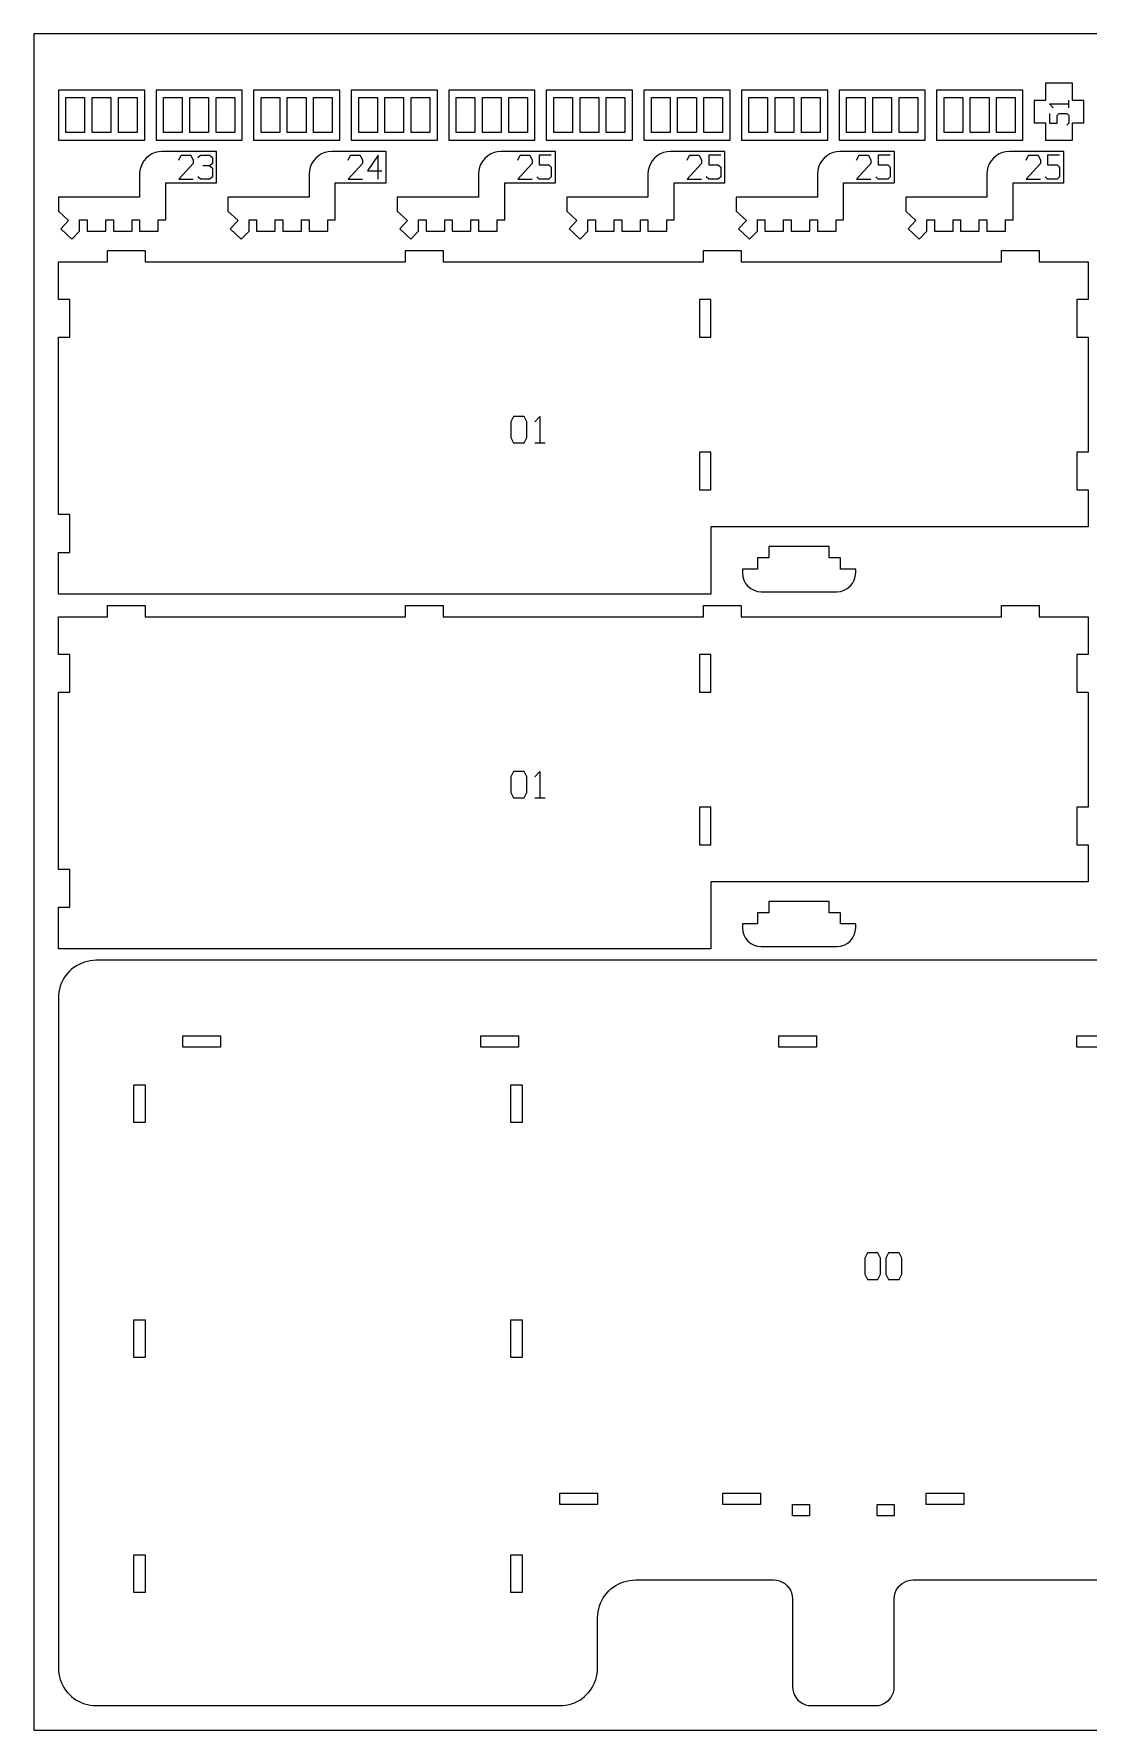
# Model space of a CAD drawing. Header units: millimetres. Extents: x 0 to 600, y 0 to 450.
# Drawn here: x 0 to 279.7, y 0 to 450 of the extents above; entities that cross this region are included whole.
import ezdxf

# ---------------------------------------------------------------- set-up
doc = ezdxf.new("R2010")
doc.units = ezdxf.units.MM
for name, color, linetype in [('CUT', 1, 'Continuous'), ('ENGRAVE', 5, 'Continuous'), ('SHEET', 8, 'Continuous')]:
    doc.layers.add(name, color=color, linetype=linetype)

msp = doc.modelspace()

# ---------------------------------------------------------------- linework, layer by layer
at = {"layer": 'CUT'}
for p, q in [((268.36, 436.92), (268.36, 432.38)), ((275.53, 436.92), (268.36, 436.92)), ((275.53, 432.38), (275.53, 436.92)), ((6.5, 435.12), (6.5, 421.83)), ((29.39, 435.12), (6.5, 435.12)), ((8.5, 423.83), (8.5, 433.12)), ((8.5, 433.12), (13.46, 433.12)), ((13.46, 433.12), (13.46, 423.83)), ((15.46, 423.83), (15.46, 433.12)), ((15.46, 433.12), (20.42, 433.12)), ((20.42, 433.12), (20.42, 423.83)), ((22.42, 423.83), (22.42, 433.12)), ((22.42, 433.12), (27.39, 433.12)), ((27.39, 433.12), (27.39, 423.83)), ((29.39, 421.83), (29.39, 435.12)), ((32.39, 435.12), (32.39, 421.83)), ((55.27, 435.12), (32.39, 435.12)), ((34.39, 423.83), (34.39, 433.12)), ((34.39, 433.12), (39.35, 433.12)), ((39.35, 433.12), (39.35, 423.83)), ((41.35, 423.83), (41.35, 433.12)), ((41.35, 433.12), (46.31, 433.12)), ((46.31, 433.12), (46.31, 423.83)), ((48.31, 423.83), (48.31, 433.12)), ((48.31, 433.12), (53.27, 433.12)), ((53.27, 433.12), (53.27, 423.83)), ((55.27, 421.83), (55.27, 435.12)), ((58.27, 435.12), (58.27, 421.83)), ((81.16, 435.12), (58.27, 435.12)), ((60.27, 423.83), (60.27, 433.12)), ((60.27, 433.12), (65.23, 433.12)), ((65.23, 433.12), (65.23, 423.83)), ((67.23, 423.83), (67.23, 433.12)), ((67.23, 433.12), (72.2, 433.12)), ((72.2, 433.12), (72.2, 423.83)), ((74.2, 423.83), (74.2, 433.12)), ((74.2, 433.12), (79.16, 433.12)), ((79.16, 433.12), (79.16, 423.83)), ((81.16, 421.83), (81.16, 435.12)), ((84.16, 435.12), (84.16, 421.83)), ((107.04, 435.12), (84.16, 435.12)), ((86.16, 423.83), (86.16, 433.12)), ((86.16, 433.12), (91.12, 433.12)), ((91.12, 433.12), (91.12, 423.83)), ((93.12, 423.83), (93.12, 433.12)), ((93.12, 433.12), (98.08, 433.12)), ((98.08, 433.12), (98.08, 423.83)), ((100.08, 423.83), (100.08, 433.12)), ((100.08, 433.12), (105.04, 433.12)), ((105.04, 433.12), (105.04, 423.83)), ((107.04, 421.83), (107.04, 435.12)), ((110.04, 435.12), (110.04, 421.83)), ((132.93, 435.12), (110.04, 435.12)), ((112.04, 423.83), (112.04, 433.12)), ((112.04, 433.12), (117, 433.12)), ((117, 433.12), (117, 423.83)), ((119.01, 423.83), (119.01, 433.12)), ((119.01, 433.12), (123.97, 433.12)), ((123.97, 433.12), (123.97, 423.83)), ((125.97, 423.83), (125.97, 433.12)), ((125.97, 433.12), (130.93, 433.12)), ((130.93, 433.12), (130.93, 423.83)), ((132.93, 421.83), (132.93, 435.12)), ((135.93, 435.12), (135.93, 421.83)), ((158.81, 435.12), (135.93, 435.12)), ((137.93, 423.83), (137.93, 433.12)), ((137.93, 433.12), (142.89, 433.12)), ((142.89, 433.12), (142.89, 423.83)), ((144.89, 423.83), (144.89, 433.12)), ((144.89, 433.12), (149.85, 433.12)), ((149.85, 433.12), (149.85, 423.83)), ((151.85, 423.83), (151.85, 433.12)), ((151.85, 433.12), (156.81, 433.12)), ((156.81, 433.12), (156.81, 423.83)), ((158.81, 421.83), (158.81, 435.12)), ((161.81, 435.12), (161.81, 421.83)), ((184.7, 435.12), (161.81, 435.12)), ((163.82, 423.83), (163.82, 433.12)), ((163.82, 433.12), (168.78, 433.12)), ((168.78, 433.12), (168.78, 423.83)), ((170.78, 423.83), (170.78, 433.12)), ((170.78, 433.12), (175.74, 433.12)), ((175.74, 433.12), (175.74, 423.83)), ((177.74, 423.83), (177.74, 433.12)), ((177.74, 433.12), (182.7, 433.12)), ((182.7, 433.12), (182.7, 423.83)), ((184.7, 421.83), (184.7, 435.12)), ((187.7, 435.12), (187.7, 421.83)), ((210.59, 435.12), (187.7, 435.12)), ((189.7, 423.83), (189.7, 433.12)), ((189.7, 433.12), (194.66, 433.12)), ((194.66, 433.12), (194.66, 423.83)), ((196.66, 423.83), (196.66, 433.12)), ((196.66, 433.12), (201.62, 433.12)), ((201.62, 433.12), (201.62, 423.83)), ((203.62, 423.83), (203.62, 433.12)), ((203.62, 433.12), (208.59, 433.12)), ((208.59, 433.12), (208.59, 423.83)), ((210.59, 421.83), (210.59, 435.12)), ((213.59, 435.12), (213.59, 421.83)), ((236.47, 435.12), (213.59, 435.12)), ((215.59, 423.83), (215.59, 433.12)), ((215.59, 433.12), (220.55, 433.12)), ((220.55, 433.12), (220.55, 423.83)), ((222.55, 423.83), (222.55, 433.12)), ((222.55, 433.12), (227.51, 433.12)), ((227.51, 433.12), (227.51, 423.83)), ((229.51, 423.83), (229.51, 433.12)), ((229.51, 433.12), (234.47, 433.12)), ((234.47, 433.12), (234.47, 423.83)), ((236.47, 421.83), (236.47, 435.12)), ((239.47, 435.12), (239.47, 421.83)), ((262.36, 435.12), (239.47, 435.12)), ((241.47, 423.83), (241.47, 433.12)), ((241.47, 433.12), (246.43, 433.12)), ((246.43, 433.12), (246.43, 423.83)), ((248.43, 423.83), (248.43, 433.12)), ((248.43, 433.12), (253.4, 433.12)), ((253.4, 433.12), (253.4, 423.83)), ((255.4, 423.83), (255.4, 433.12)), ((255.4, 433.12), (260.36, 433.12)), ((260.36, 433.12), (260.36, 423.83)), ((262.36, 421.83), (262.36, 435.12)), ((265.36, 432.38), (265.36, 426.37)), ((268.36, 432.38), (265.36, 432.38)), ((278.53, 432.38), (275.53, 432.38)), ((278.53, 426.37), (278.53, 432.38)), ((13.46, 423.83), (8.5, 423.83)), ((20.42, 423.83), (15.46, 423.83)), ((27.39, 423.83), (22.42, 423.83)), ((39.35, 423.83), (34.39, 423.83)), ((46.31, 423.83), (41.35, 423.83)), ((53.27, 423.83), (48.31, 423.83)), ((65.23, 423.83), (60.27, 423.83)), ((72.2, 423.83), (67.23, 423.83)), ((79.16, 423.83), (74.2, 423.83)), ((91.12, 423.83), (86.16, 423.83)), ((98.08, 423.83), (93.12, 423.83)), ((105.04, 423.83), (100.08, 423.83)), ((117, 423.83), (112.04, 423.83)), ((123.97, 423.83), (119.01, 423.83)), ((130.93, 423.83), (125.97, 423.83)), ((142.89, 423.83), (137.93, 423.83)), ((149.85, 423.83), (144.89, 423.83)), ((156.81, 423.83), (151.85, 423.83)), ((168.78, 423.83), (163.82, 423.83)), ((175.74, 423.83), (170.78, 423.83)), ((182.7, 423.83), (177.74, 423.83)), ((194.66, 423.83), (189.7, 423.83)), ((201.62, 423.83), (196.66, 423.83)), ((208.59, 423.83), (203.62, 423.83)), ((220.55, 423.83), (215.59, 423.83)), ((227.51, 423.83), (222.55, 423.83)), ((234.47, 423.83), (229.51, 423.83)), ((246.43, 423.83), (241.47, 423.83)), ((253.4, 423.83), (248.43, 423.83)), ((260.36, 423.83), (255.4, 423.83)), ((265.36, 426.37), (268.36, 426.37)), ((268.36, 426.37), (268.36, 421.83)), ((275.53, 421.83), (275.53, 426.37)), ((275.53, 426.37), (278.53, 426.37)), ((6.5, 421.83), (29.39, 421.83)), ((32.19, 418.53), (31.32, 418.17)), ((33.1, 418.75), (32.19, 418.53)), ((32.39, 421.83), (55.27, 421.83)), ((34.04, 418.83), (33.1, 418.75)), ((48.46, 418.83), (34.04, 418.83)), ((48.46, 410.46), (48.46, 418.83)), ((58.27, 421.83), (81.16, 421.83)), ((77.14, 418.53), (76.27, 418.17)), ((78.06, 418.75), (77.14, 418.53)), ((79, 418.83), (78.06, 418.75)), ((93.41, 418.83), (79, 418.83)), ((84.16, 421.83), (107.04, 421.83)), ((93.41, 410.46), (93.41, 418.83)), ((110.04, 421.83), (132.93, 421.83)), ((122.1, 418.53), (121.23, 418.17)), ((123.01, 418.75), (122.1, 418.53)), ((123.95, 418.83), (123.01, 418.75)), ((138.37, 418.83), (123.95, 418.83)), ((135.93, 421.83), (158.81, 421.83)), ((138.37, 410.46), (138.37, 418.83)), ((161.81, 421.83), (184.7, 421.83)), ((167.05, 418.53), (166.18, 418.17)), ((167.97, 418.75), (167.05, 418.53)), ((168.91, 418.83), (167.97, 418.75)), ((183.32, 418.83), (168.91, 418.83)), ((183.32, 410.46), (183.32, 418.83)), ((187.7, 421.83), (210.59, 421.83)), ((212.01, 418.53), (211.14, 418.17)), ((212.92, 418.75), (212.01, 418.53)), ((213.86, 418.83), (212.92, 418.75)), ((213.59, 421.83), (236.47, 421.83)), ((228.28, 418.83), (213.86, 418.83)), ((228.28, 410.46), (228.28, 418.83)), ((239.47, 421.83), (262.36, 421.83)), ((256.96, 418.53), (256.09, 418.17)), ((257.88, 418.75), (256.96, 418.53)), ((258.82, 418.83), (257.88, 418.75)), ((273.23, 418.83), (258.82, 418.83)), ((268.36, 421.83), (275.53, 421.83)), ((273.23, 410.46), (273.23, 418.83)), ((28.33, 414.68), (28.11, 413.76)), ((28.69, 415.55), (28.33, 414.68)), ((29.19, 416.35), (28.69, 415.55)), ((29.8, 417.07), (29.19, 416.35)), ((30.51, 417.68), (29.8, 417.07)), ((31.32, 418.17), (30.51, 417.68)), ((73.29, 414.68), (73.07, 413.76)), ((73.65, 415.55), (73.29, 414.68)), ((74.14, 416.35), (73.65, 415.55)), ((74.75, 417.07), (74.14, 416.35)), ((75.47, 417.68), (74.75, 417.07)), ((76.27, 418.17), (75.47, 417.68)), ((118.24, 414.68), (118.02, 413.76)), ((118.6, 415.55), (118.24, 414.68)), ((119.1, 416.35), (118.6, 415.55)), ((119.71, 417.07), (119.1, 416.35)), ((120.42, 417.68), (119.71, 417.07)), ((121.23, 418.17), (120.42, 417.68)), ((163.2, 414.68), (162.98, 413.76)), ((163.56, 415.55), (163.2, 414.68)), ((164.05, 416.35), (163.56, 415.55)), ((164.66, 417.07), (164.05, 416.35)), ((165.38, 417.68), (164.66, 417.07)), ((166.18, 418.17), (165.38, 417.68)), ((208.15, 414.68), (207.93, 413.76)), ((208.51, 415.55), (208.15, 414.68)), ((209.01, 416.35), (208.51, 415.55)), ((209.62, 417.07), (209.01, 416.35)), ((210.33, 417.68), (209.62, 417.07)), ((211.14, 418.17), (210.33, 417.68)), ((253.11, 414.68), (252.89, 413.76)), ((253.47, 415.55), (253.11, 414.68)), ((253.96, 416.35), (253.47, 415.55)), ((254.57, 417.07), (253.96, 416.35)), ((255.29, 417.68), (254.57, 417.07)), ((256.09, 418.17), (255.29, 417.68)), ((28.11, 413.76), (28.04, 412.83)), ((28.04, 412.83), (28.04, 406.71)), ((35, 400.71), (35, 410.46)), ((35, 410.46), (48.46, 410.46)), ((73.07, 413.76), (73, 412.83)), ((73, 412.83), (73, 406.71)), ((79.96, 410.46), (93.41, 410.46)), ((79.96, 400.71), (79.96, 410.46)), ((118.02, 413.76), (117.95, 412.83)), ((117.95, 412.83), (117.95, 406.71)), ((124.91, 410.46), (138.37, 410.46)), ((124.91, 400.71), (124.91, 410.46)), ((162.98, 413.76), (162.91, 412.83)), ((162.91, 412.83), (162.91, 406.71)), ((169.87, 410.46), (183.32, 410.46)), ((169.87, 400.71), (169.87, 410.46)), ((207.93, 413.76), (207.86, 412.83)), ((207.86, 412.83), (207.86, 406.71)), ((214.82, 410.46), (228.28, 410.46)), ((214.82, 400.71), (214.82, 410.46)), ((252.89, 413.76), (252.82, 412.83)), ((252.82, 412.83), (252.82, 406.71)), ((259.78, 410.46), (273.23, 410.46)), ((259.78, 400.71), (259.78, 410.46)), ((6.5, 406.71), (6.5, 403.02)), ((28.04, 406.71), (6.5, 406.71)), ((73, 406.71), (51.46, 406.71)), ((51.46, 406.71), (51.46, 403.02)), ((117.95, 406.71), (96.41, 406.71)), ((96.41, 406.71), (96.41, 403.02)), ((162.91, 406.71), (141.37, 406.71)), ((141.37, 406.71), (141.37, 403.02)), ((207.86, 406.71), (186.32, 406.71)), ((186.32, 406.71), (186.32, 403.02)), ((252.82, 406.71), (231.28, 406.71)), ((231.28, 406.71), (231.28, 403.02)), ((6.5, 403.02), (9.21, 400.46)), ((12.12, 397.71), (12.12, 400.71)), ((12.12, 400.71), (14.12, 400.71)), ((14.12, 400.71), (14.12, 397.71)), ((19.08, 397.71), (19.08, 400.71)), ((19.08, 400.71), (21.08, 400.71)), ((21.08, 400.71), (21.08, 397.71)), ((26.04, 397.71), (26.04, 400.71)), ((26.04, 400.71), (28.04, 400.71)), ((28.04, 400.71), (28.04, 397.71)), ((33, 397.71), (33, 400.71)), ((33, 400.71), (35, 400.71)), ((51.46, 403.02), (54.17, 400.46)), ((57.07, 400.71), (59.07, 400.71)), ((57.07, 397.71), (57.07, 400.71)), ((59.07, 400.71), (59.07, 397.71)), ((64.03, 397.71), (64.03, 400.71)), ((64.03, 400.71), (66.03, 400.71)), ((66.03, 400.71), (66.03, 397.71)), ((71, 400.71), (73, 400.71)), ((71, 397.71), (71, 400.71)), ((73, 400.71), (73, 397.71)), ((77.96, 400.71), (79.96, 400.71)), ((77.96, 397.71), (77.96, 400.71)), ((96.41, 403.02), (99.12, 400.46)), ((102.03, 397.71), (102.03, 400.71)), ((102.03, 400.71), (104.03, 400.71)), ((104.03, 400.71), (104.03, 397.71)), ((108.99, 397.71), (108.99, 400.71)), ((108.99, 400.71), (110.99, 400.71)), ((110.99, 400.71), (110.99, 397.71)), ((115.95, 400.71), (117.95, 400.71)), ((115.95, 397.71), (115.95, 400.71)), ((117.95, 400.71), (117.95, 397.71)), ((122.91, 400.71), (124.91, 400.71)), ((122.91, 397.71), (122.91, 400.71)), ((141.37, 403.02), (144.08, 400.46)), ((146.98, 397.71), (146.98, 400.71)), ((146.98, 400.71), (148.98, 400.71)), ((148.98, 400.71), (148.98, 397.71)), ((153.94, 397.71), (153.94, 400.71)), ((153.94, 400.71), (155.94, 400.71)), ((155.94, 400.71), (155.94, 397.71)), ((160.91, 400.71), (162.91, 400.71)), ((160.91, 397.71), (160.91, 400.71)), ((162.91, 400.71), (162.91, 397.71)), ((167.87, 400.71), (169.87, 400.71)), ((167.87, 397.71), (167.87, 400.71)), ((186.32, 403.02), (189.03, 400.46)), ((191.94, 397.71), (191.94, 400.71)), ((191.94, 400.71), (193.94, 400.71)), ((193.94, 400.71), (193.94, 397.71)), ((198.9, 397.71), (198.9, 400.71)), ((198.9, 400.71), (200.9, 400.71)), ((200.9, 400.71), (200.9, 397.71)), ((205.86, 400.71), (207.86, 400.71)), ((205.86, 397.71), (205.86, 400.71)), ((207.86, 400.71), (207.86, 397.71)), ((212.82, 400.71), (214.82, 400.71)), ((212.82, 397.71), (212.82, 400.71)), ((231.28, 403.02), (233.99, 400.46)), ((236.89, 397.71), (236.89, 400.71)), ((236.89, 400.71), (238.89, 400.71)), ((238.89, 400.71), (238.89, 397.71)), ((243.85, 397.71), (243.85, 400.71)), ((243.85, 400.71), (245.85, 400.71)), ((245.85, 400.71), (245.85, 397.71)), ((250.82, 400.71), (252.82, 400.71)), ((250.82, 397.71), (250.82, 400.71)), ((252.82, 400.71), (252.82, 397.71)), ((257.78, 400.71), (259.78, 400.71)), ((257.78, 397.71), (257.78, 400.71)), ((9.21, 400.46), (7.15, 398.28)), ((7.15, 398.28), (10.05, 395.53)), ((10.05, 395.53), (12.12, 397.71)), ((14.12, 397.71), (19.08, 397.71)), ((21.08, 397.71), (26.04, 397.71)), ((28.04, 397.71), (33, 397.71)), ((54.17, 400.46), (52.1, 398.28)), ((52.1, 398.28), (55.01, 395.53)), ((55.01, 395.53), (57.07, 397.71)), ((59.07, 397.71), (64.03, 397.71)), ((66.03, 397.71), (71, 397.71)), ((73, 397.71), (77.96, 397.71)), ((99.12, 400.46), (97.06, 398.28)), ((97.06, 398.28), (99.96, 395.53)), ((99.96, 395.53), (102.03, 397.71)), ((104.03, 397.71), (108.99, 397.71)), ((110.99, 397.71), (115.95, 397.71)), ((117.95, 397.71), (122.91, 397.71)), ((144.08, 400.46), (142.01, 398.28)), ((142.01, 398.28), (144.92, 395.53)), ((144.92, 395.53), (146.98, 397.71)), ((148.98, 397.71), (153.94, 397.71)), ((155.94, 397.71), (160.91, 397.71)), ((162.91, 397.71), (167.87, 397.71)), ((189.03, 400.46), (186.97, 398.28)), ((186.97, 398.28), (189.88, 395.53)), ((189.88, 395.53), (191.94, 397.71)), ((193.94, 397.71), (198.9, 397.71)), ((200.9, 397.71), (205.86, 397.71)), ((207.86, 397.71), (212.82, 397.71)), ((233.99, 400.46), (231.92, 398.28)), ((231.92, 398.28), (234.83, 395.53)), ((234.83, 395.53), (236.89, 397.71)), ((238.89, 397.71), (243.85, 397.71)), ((245.85, 397.71), (250.82, 397.71)), ((252.82, 397.71), (257.78, 397.71)), ((19.5, 389.53), (19.5, 392.53)), ((19.5, 392.53), (29.5, 392.53)), ((29.5, 392.53), (29.5, 389.53)), ((98.56, 389.53), (98.56, 392.53)), ((98.56, 392.53), (108.56, 392.53)), ((108.56, 392.53), (108.56, 389.53)), ((177.61, 389.53), (177.61, 392.53)), ((177.61, 392.53), (187.61, 392.53)), ((187.61, 392.53), (187.61, 389.53)), ((256.67, 389.53), (256.67, 392.53)), ((256.67, 392.53), (266.67, 392.53)), ((266.67, 392.53), (266.67, 389.53)), ((6.5, 379.53), (6.5, 389.53)), ((6.5, 389.53), (19.5, 389.53)), ((29.5, 389.53), (98.56, 389.53)), ((108.56, 389.53), (177.61, 389.53)), ((187.61, 389.53), (256.67, 389.53)), ((266.67, 389.53), (279.67, 389.53)), ((279.67, 389.53), (279.67, 379.53)), ((9.5, 379.53), (6.5, 379.53)), ((9.5, 369.53), (9.5, 379.53)), ((176.62, 379.53), (176.62, 369.53)), ((179.62, 379.53), (176.62, 379.53)), ((179.62, 369.53), (179.62, 379.53)), ((276.67, 379.53), (276.67, 369.53)), ((279.67, 379.53), (276.67, 379.53)), ((6.5, 322.46), (6.5, 369.53)), ((6.5, 369.53), (9.5, 369.53)), ((176.62, 369.53), (179.62, 369.53)), ((276.67, 369.53), (279.67, 369.53)), ((279.67, 369.53), (279.67, 339.01)), ((176.62, 339.01), (176.62, 329.01)), ((179.62, 339.01), (176.62, 339.01)), ((179.62, 329.01), (179.62, 339.01)), ((276.67, 339.01), (276.67, 329.01)), ((279.67, 339.01), (276.67, 339.01)), ((176.62, 329.01), (179.62, 329.01)), ((276.67, 329.01), (279.67, 329.01)), ((279.67, 329.01), (279.67, 319.21)), ((9.5, 322.46), (6.5, 322.46)), ((9.5, 312.45), (9.5, 322.46)), ((179.62, 319.21), (179.62, 301.38)), ((279.67, 319.21), (179.62, 319.21)), ((6.5, 301.38), (6.5, 312.45)), ((6.5, 312.45), (9.5, 312.45)), ((191.95, 311.01), (191.95, 308.01)), ((194.96, 311.01), (191.95, 311.01)), ((194.96, 314.01), (194.96, 311.01)), ((211.02, 314.01), (194.96, 314.01)), ((211.02, 311.01), (211.02, 314.01)), ((214.02, 311.01), (211.02, 311.01)), ((214.02, 308.01), (214.02, 311.01)), ((187.95, 308.01), (187.95, 307.01)), ((191.95, 308.01), (187.95, 308.01)), ((187.95, 307.01), (188.05, 306.03)), ((188.05, 306.03), (188.33, 305.09)), ((218.02, 308.01), (214.02, 308.01)), ((217.64, 305.09), (217.92, 306.03)), ((217.92, 306.03), (218.02, 307.01)), ((218.02, 307.01), (218.02, 308.01)), ((188.33, 305.09), (188.8, 304.23)), ((188.8, 304.23), (189.42, 303.47)), ((189.42, 303.47), (190.18, 302.85)), ((190.18, 302.85), (191.04, 302.39)), ((191.04, 302.39), (191.98, 302.1)), ((191.98, 302.1), (192.95, 302.01)), ((192.95, 302.01), (213.02, 302.01)), ((213.02, 302.01), (214, 302.1)), ((214, 302.1), (214.93, 302.39)), ((214.93, 302.39), (215.8, 302.85)), ((215.8, 302.85), (216.56, 303.47)), ((216.56, 303.47), (217.18, 304.23)), ((217.18, 304.23), (217.64, 305.09)), ((179.62, 301.38), (6.5, 301.38)), ((19.5, 295.38), (19.5, 298.38)), ((19.5, 298.38), (29.5, 298.38)), ((29.5, 298.38), (29.5, 295.38)), ((98.56, 295.38), (98.56, 298.38)), ((98.56, 298.38), (108.56, 298.38)), ((108.56, 298.38), (108.56, 295.38)), ((177.61, 295.38), (177.61, 298.38)), ((177.61, 298.38), (187.61, 298.38)), ((187.61, 298.38), (187.61, 295.38)), ((256.67, 295.38), (256.67, 298.38)), ((256.67, 298.38), (266.67, 298.38)), ((266.67, 298.38), (266.67, 295.38)), ((6.5, 285.38), (6.5, 295.38)), ((6.5, 295.38), (19.5, 295.38)), ((29.5, 295.38), (98.56, 295.38)), ((108.56, 295.38), (177.61, 295.38)), ((187.61, 295.38), (256.67, 295.38)), ((266.67, 295.38), (279.67, 295.38)), ((279.67, 295.38), (279.67, 285.38)), ((9.5, 285.38), (6.5, 285.38)), ((9.5, 275.38), (9.5, 285.38)), ((176.62, 285.38), (176.62, 275.38)), ((179.62, 285.38), (176.62, 285.38)), ((179.62, 275.38), (179.62, 285.38)), ((276.67, 285.38), (276.67, 275.38)), ((279.67, 285.38), (276.67, 285.38)), ((6.5, 228.3), (6.5, 275.38)), ((6.5, 275.38), (9.5, 275.38)), ((176.62, 275.38), (179.62, 275.38)), ((276.67, 275.38), (279.67, 275.38)), ((279.67, 275.38), (279.67, 244.86)), ((176.62, 244.86), (176.62, 234.85)), ((179.62, 244.86), (176.62, 244.86)), ((179.62, 234.85), (179.62, 244.86)), ((276.67, 244.86), (276.67, 234.85)), ((279.67, 244.86), (276.67, 244.86)), ((176.62, 234.85), (179.62, 234.85)), ((276.67, 234.85), (279.67, 234.85)), ((279.67, 234.85), (279.67, 225.06)), ((9.5, 228.3), (6.5, 228.3)), ((9.5, 218.3), (9.5, 228.3)), ((179.62, 225.06), (179.62, 207.23)), ((279.67, 225.06), (179.62, 225.06)), ((6.5, 207.23), (6.5, 218.3)), ((6.5, 218.3), (9.5, 218.3)), ((191.95, 216.86), (191.95, 213.86)), ((194.96, 216.86), (191.95, 216.86)), ((194.96, 219.86), (194.96, 216.86)), ((211.02, 219.86), (194.96, 219.86)), ((211.02, 216.86), (211.02, 219.86)), ((214.02, 216.86), (211.02, 216.86)), ((214.02, 213.86), (214.02, 216.86)), ((187.95, 213.86), (187.95, 212.86)), ((191.95, 213.86), (187.95, 213.86)), ((187.95, 212.86), (188.05, 211.88)), ((188.05, 211.88), (188.33, 210.94)), ((218.02, 213.86), (214.02, 213.86)), ((217.64, 210.94), (217.92, 211.88)), ((217.92, 211.88), (218.02, 212.86)), ((218.02, 212.86), (218.02, 213.86)), ((179.62, 207.23), (6.5, 207.23)), ((188.33, 210.94), (188.8, 210.08)), ((188.8, 210.08), (189.42, 209.32)), ((189.42, 209.32), (190.18, 208.7)), ((190.18, 208.7), (191.04, 208.24)), ((191.04, 208.24), (191.98, 207.95)), ((191.98, 207.95), (192.95, 207.86)), ((192.95, 207.86), (213.02, 207.86)), ((213.02, 207.86), (214, 207.95)), ((214, 207.95), (214.93, 208.24)), ((214.93, 208.24), (215.8, 208.7)), ((215.8, 208.7), (216.56, 209.32)), ((216.56, 209.32), (217.18, 210.08)), ((217.18, 210.08), (217.64, 210.94)), ((11.28, 202.75), (10.62, 202.32)), ((11.96, 203.14), (11.28, 202.75)), ((12.67, 203.47), (11.96, 203.14)), ((13.41, 203.74), (12.67, 203.47)), ((14.17, 203.95), (13.41, 203.74)), ((14.94, 204.11), (14.17, 203.95)), ((15.72, 204.2), (14.94, 204.11)), ((16.5, 204.23), (15.72, 204.2)), ((309.68, 204.23), (16.5, 204.23)), ((7.26, 198.05), (6.99, 197.32)), ((7.59, 198.77), (7.26, 198.05)), ((7.97, 199.45), (7.59, 198.77)), ((8.41, 200.11), (7.97, 199.45)), ((8.9, 200.72), (8.41, 200.11)), ((9.43, 201.3), (8.9, 200.72)), ((10.01, 201.83), (9.43, 201.3)), ((10.62, 202.32), (10.01, 201.83)), ((6.53, 195.01), (6.5, 194.23)), ((6.5, 194.23), (6.5, 16.5)), ((6.62, 195.79), (6.53, 195.01)), ((6.78, 196.56), (6.62, 195.79)), ((6.99, 197.32), (6.78, 196.56)), ((39.51, 181.22), (39.51, 184.22)), ((39.51, 184.22), (49.51, 184.22)), ((49.51, 181.22), (39.51, 181.22)), ((49.51, 184.22), (49.51, 181.22)), ((118.56, 181.22), (118.56, 184.22)), ((118.56, 184.22), (128.56, 184.22)), ((128.56, 181.22), (118.56, 181.22)), ((128.56, 184.22), (128.56, 181.22)), ((197.62, 181.22), (197.62, 184.22)), ((197.62, 184.22), (207.62, 184.22)), ((207.62, 181.22), (197.62, 181.22)), ((207.62, 184.22), (207.62, 181.22)), ((276.67, 181.22), (276.67, 184.22)), ((276.67, 184.22), (286.67, 184.22)), ((286.67, 181.22), (276.67, 181.22)), ((26.5, 161.22), (26.5, 171.22)), ((26.5, 171.22), (29.5, 171.22)), ((29.5, 171.22), (29.5, 161.22)), ((126.56, 161.22), (126.56, 171.22)), ((126.56, 171.22), (129.56, 171.22)), ((129.56, 171.22), (129.56, 161.22)), ((29.5, 161.22), (26.5, 161.22)), ((129.56, 161.22), (126.56, 161.22)), ((26.5, 98.86), (26.5, 108.86)), ((26.5, 108.86), (29.5, 108.86)), ((29.5, 108.86), (29.5, 98.86)), ((126.56, 98.86), (126.56, 108.86)), ((126.56, 108.86), (129.56, 108.86)), ((129.56, 108.86), (129.56, 98.86)), ((29.5, 98.86), (26.5, 98.86)), ((129.56, 98.86), (126.56, 98.86)), ((139.56, 59.83), (139.56, 62.83)), ((139.56, 62.83), (149.56, 62.83)), ((149.56, 59.83), (139.56, 59.83)), ((149.56, 62.83), (149.56, 59.83)), ((182.77, 59.83), (182.77, 62.83)), ((182.77, 62.83), (192.77, 62.83)), ((192.77, 59.83), (182.77, 59.83)), ((192.77, 62.83), (192.77, 59.83)), ((201.24, 56.83), (201.24, 59.83)), ((201.24, 59.83), (205.77, 59.83)), ((205.77, 59.83), (205.77, 56.83)), ((223.72, 56.83), (223.72, 59.83)), ((223.72, 59.83), (228.25, 59.83)), ((228.25, 59.83), (228.25, 56.83)), ((236.72, 59.83), (236.72, 62.83)), ((236.72, 62.83), (246.72, 62.83)), ((246.72, 59.83), (236.72, 59.83)), ((246.72, 62.83), (246.72, 59.83)), ((205.77, 56.83), (201.24, 56.83)), ((228.25, 56.83), (223.72, 56.83)), ((26.5, 36.51), (26.5, 46.51)), ((26.5, 46.51), (29.5, 46.51)), ((29.5, 46.51), (29.5, 36.51)), ((126.56, 36.51), (126.56, 46.51)), ((126.56, 46.51), (129.56, 46.51)), ((129.56, 46.51), (129.56, 36.51)), ((29.5, 36.51), (26.5, 36.51)), ((129.56, 36.51), (126.56, 36.51)), ((151.47, 35.7), (151.96, 36.32)), ((151.96, 36.32), (152.49, 36.9)), ((152.49, 36.9), (153.07, 37.43)), ((153.07, 37.43), (153.68, 37.92)), ((153.68, 37.92), (154.34, 38.35)), ((154.34, 38.35), (155.02, 38.74)), ((155.02, 38.74), (155.74, 39.07)), ((155.74, 39.07), (156.47, 39.34)), ((156.47, 39.34), (157.23, 39.55)), ((157.23, 39.55), (158, 39.7)), ((158, 39.7), (158.78, 39.8)), ((158.78, 39.8), (159.56, 39.83)), ((159.56, 39.83), (196.24, 39.83)), ((196.24, 39.83), (197.02, 39.77)), ((197.02, 39.77), (197.78, 39.58)), ((197.78, 39.58), (198.51, 39.28)), ((198.51, 39.28), (199.18, 38.87)), ((199.18, 38.87), (199.77, 38.36)), ((199.77, 38.36), (200.28, 37.77)), ((200.28, 37.77), (200.69, 37.1)), ((200.69, 37.1), (200.99, 36.37)), ((200.99, 36.37), (201.18, 35.61)), ((228.32, 35.61), (228.5, 36.37)), ((228.5, 36.37), (228.8, 37.1)), ((228.8, 37.1), (229.21, 37.77)), ((229.21, 37.77), (229.72, 38.36)), ((229.72, 38.36), (230.32, 38.87)), ((230.32, 38.87), (230.98, 39.28)), ((230.98, 39.28), (231.71, 39.58)), ((231.71, 39.58), (232.47, 39.77)), ((232.47, 39.77), (233.25, 39.83)), ((233.25, 39.83), (309.68, 39.83)), ((149.68, 31.39), (149.84, 32.16)), ((149.84, 32.16), (150.05, 32.92)), ((150.05, 32.92), (150.32, 33.65)), ((150.32, 33.65), (150.65, 34.37)), ((150.65, 34.37), (151.04, 35.05)), ((151.04, 35.05), (151.47, 35.7)), ((201.18, 35.61), (201.24, 34.83)), ((201.24, 34.83), (201.24, 11.5)), ((228.25, 34.83), (228.32, 35.61)), ((228.25, 11.5), (228.25, 34.83)), ((149.56, 29.82), (149.59, 30.61)), ((149.56, 16.5), (149.56, 29.82)), ((149.59, 30.61), (149.68, 31.39)), ((6.5, 16.5), (6.53, 15.72)), ((6.53, 15.72), (6.62, 14.94)), ((6.62, 14.94), (6.78, 14.17)), ((6.78, 14.17), (6.99, 13.41)), ((149.07, 13.41), (149.29, 14.17)), ((149.29, 14.17), (149.44, 14.94)), ((149.44, 14.94), (149.53, 15.72)), ((149.53, 15.72), (149.56, 16.5)), ((6.99, 13.41), (7.26, 12.67)), ((7.26, 12.67), (7.59, 11.96)), ((7.59, 11.96), (7.97, 11.28)), ((7.97, 11.28), (8.41, 10.62)), ((8.41, 10.62), (8.9, 10.01)), ((8.9, 10.01), (9.43, 9.43)), ((9.43, 9.43), (10.01, 8.9)), ((146.06, 8.9), (146.63, 9.43)), ((146.63, 9.43), (147.16, 10.01)), ((147.16, 10.01), (147.65, 10.62)), ((147.65, 10.62), (148.09, 11.28)), ((148.09, 11.28), (148.47, 11.96)), ((148.47, 11.96), (148.8, 12.67)), ((148.8, 12.67), (149.07, 13.41)), ((201.24, 11.5), (201.3, 10.72)), ((201.3, 10.72), (201.48, 9.96)), ((201.48, 9.96), (201.78, 9.23)), ((201.78, 9.23), (202.19, 8.56)), ((227.3, 8.56), (227.71, 9.23)), ((227.71, 9.23), (228.01, 9.96)), ((228.01, 9.96), (228.19, 10.72)), ((228.19, 10.72), (228.25, 11.5)), ((10.01, 8.9), (10.62, 8.41)), ((10.62, 8.41), (11.28, 7.97)), ((11.28, 7.97), (11.96, 7.59)), ((11.96, 7.59), (12.67, 7.26)), ((12.67, 7.26), (13.41, 6.99)), ((13.41, 6.99), (14.17, 6.78)), ((14.17, 6.78), (14.94, 6.62)), ((14.94, 6.62), (15.72, 6.53)), ((15.72, 6.53), (16.5, 6.5)), ((16.5, 6.5), (139.56, 6.5)), ((139.56, 6.5), (140.34, 6.5)), ((140.34, 6.5), (141.12, 6.62)), ((141.12, 6.62), (141.89, 6.78)), ((141.89, 6.78), (142.65, 6.99)), ((142.65, 6.99), (143.39, 7.26)), ((143.39, 7.26), (144.1, 7.59)), ((144.1, 7.59), (144.79, 7.97)), ((144.79, 7.97), (145.44, 8.41)), ((145.44, 8.41), (146.06, 8.9)), ((202.19, 8.56), (202.7, 7.96)), ((202.7, 7.96), (203.3, 7.45)), ((203.3, 7.45), (203.97, 7.04)), ((203.97, 7.04), (204.69, 6.74)), ((204.69, 6.74), (205.46, 6.56)), ((205.46, 6.56), (206.24, 6.5)), ((206.24, 6.5), (223.25, 6.5)), ((223.25, 6.5), (224.04, 6.56)), ((224.04, 6.56), (224.8, 6.74)), ((224.8, 6.74), (225.52, 7.04)), ((225.52, 7.04), (226.19, 7.45)), ((226.19, 7.45), (226.79, 7.96)), ((226.79, 7.96), (227.3, 8.56))]:
    msp.add_line(p, q, dxfattribs=at)
at = {"layer": 'ENGRAVE'}
for p, q in [((274.53, 430.4), (274.53, 432.45)), ((270.43, 430.4), (269.41, 431.42)), ((269.41, 431.42), (274.53, 431.42)), ((269.41, 428.86), (269.41, 426.3)), ((271.46, 428.35), (271.97, 428.86)), ((271.46, 426.3), (271.46, 428.35)), ((271.97, 428.86), (274.02, 428.86)), ((274.02, 428.86), (274.53, 428.35)), ((274.53, 428.35), (274.53, 426.3)), ((269.41, 426.3), (271.46, 426.3)), ((274.53, 426.3), (274.02, 425.79)), ((38.44, 416.55), (39.08, 417.82)), ((42.25, 415.66), (38.44, 411.46)), ((39.08, 417.82), (41.62, 417.82)), ((41.62, 417.82), (42.25, 416.55)), ((42.25, 416.55), (42.25, 415.66)), ((43.52, 417.18), (44.16, 417.82)), ((44.16, 417.82), (46.7, 417.82)), ((46.7, 415.02), (44.8, 415.02)), ((46.7, 417.82), (47.34, 417.18)), ((47.34, 415.66), (46.7, 415.02)), ((46.7, 415.02), (47.34, 414.39)), ((47.34, 417.18), (47.34, 415.66)), ((47.34, 414.39), (47.34, 412.1)), ((83.4, 416.55), (84.03, 417.82)), ((87.21, 415.66), (83.4, 411.46)), ((84.03, 417.82), (86.57, 417.82)), ((86.57, 417.82), (87.21, 416.55)), ((87.21, 416.55), (87.21, 415.66)), ((91.34, 417.82), (88.48, 413.69)), ((91.34, 411.46), (91.34, 417.82)), ((128.35, 416.55), (128.99, 417.82)), ((132.16, 415.66), (128.35, 411.46)), ((128.99, 417.82), (131.53, 417.82)), ((131.53, 417.82), (132.16, 416.55)), ((132.16, 416.55), (132.16, 415.66)), ((137.25, 417.82), (134.07, 417.82)), ((134.07, 417.82), (134.07, 415.27)), ((134.07, 415.27), (136.61, 415.27)), ((136.61, 415.27), (137.25, 414.64)), ((137.25, 414.64), (137.25, 412.1)), ((173.31, 416.55), (173.94, 417.82)), ((177.12, 415.66), (173.31, 411.46)), ((173.94, 417.82), (176.48, 417.82)), ((176.48, 417.82), (177.12, 416.55)), ((177.12, 416.55), (177.12, 415.66)), ((182.2, 417.82), (179.03, 417.82)), ((179.03, 417.82), (179.03, 415.27)), ((179.03, 415.27), (181.57, 415.27)), ((181.57, 415.27), (182.2, 414.64)), ((182.2, 414.64), (182.2, 412.1)), ((218.26, 416.55), (218.9, 417.82)), ((222.07, 415.66), (218.26, 411.46)), ((218.9, 417.82), (221.44, 417.82)), ((221.44, 417.82), (222.07, 416.55)), ((222.07, 416.55), (222.07, 415.66)), ((227.16, 417.82), (223.98, 417.82)), ((223.98, 417.82), (223.98, 415.27)), ((223.98, 415.27), (226.52, 415.27)), ((226.52, 415.27), (227.16, 414.64)), ((227.16, 414.64), (227.16, 412.1)), ((263.22, 416.55), (263.85, 417.82)), ((267.03, 415.66), (263.22, 411.46)), ((263.85, 417.82), (266.39, 417.82)), ((266.39, 417.82), (267.03, 416.55)), ((267.03, 416.55), (267.03, 415.66)), ((272.11, 417.82), (268.94, 417.82)), ((268.94, 417.82), (268.94, 415.27)), ((268.94, 415.27), (271.48, 415.27)), ((271.48, 415.27), (272.11, 414.64)), ((272.11, 414.64), (272.11, 412.1)), ((38.44, 411.46), (42.25, 411.46)), ((44.16, 411.46), (43.52, 412.1)), ((46.7, 411.46), (44.16, 411.46)), ((47.34, 412.1), (46.7, 411.46)), ((83.4, 411.46), (87.21, 411.46)), ((88.48, 413.69), (92.29, 413.69)), ((128.35, 411.46), (132.16, 411.46)), ((134.07, 411.46), (133.43, 412.1)), ((136.61, 411.46), (134.07, 411.46)), ((137.25, 412.1), (136.61, 411.46)), ((173.31, 411.46), (177.12, 411.46)), ((179.03, 411.46), (178.39, 412.1)), ((181.57, 411.46), (179.03, 411.46)), ((182.2, 412.1), (181.57, 411.46)), ((218.26, 411.46), (222.07, 411.46)), ((223.98, 411.46), (223.34, 412.1)), ((226.52, 411.46), (223.98, 411.46)), ((227.16, 412.1), (226.52, 411.46)), ((263.22, 411.46), (267.03, 411.46)), ((268.94, 411.46), (268.3, 412.1)), ((271.48, 411.46), (268.94, 411.46)), ((272.11, 412.1), (271.48, 411.46)), ((127.26, 348.49), (126.56, 347.09)), ((126.56, 347.09), (126.56, 342.89)), ((130.06, 348.49), (127.26, 348.49)), ((130.76, 347.09), (130.06, 348.49)), ((130.76, 342.89), (130.76, 347.09)), ((132.86, 347.09), (134.26, 348.49)), ((134.26, 348.49), (134.26, 341.49)), ((126.56, 342.89), (127.26, 341.49)), ((130.06, 341.49), (130.76, 342.89)), ((127.26, 341.49), (130.06, 341.49)), ((132.86, 341.49), (135.66, 341.49)), ((127.26, 254.34), (126.56, 252.94)), ((126.56, 252.94), (126.56, 248.74)), ((130.06, 254.34), (127.26, 254.34)), ((130.76, 252.94), (130.06, 254.34)), ((130.76, 248.74), (130.76, 252.94)), ((132.86, 252.94), (134.26, 254.34)), ((134.26, 254.34), (134.26, 247.34)), ((126.56, 248.74), (127.26, 247.34)), ((130.06, 247.34), (130.76, 248.74)), ((127.26, 247.34), (130.06, 247.34)), ((132.86, 247.34), (135.66, 247.34)), ((221.13, 126.58), (220.43, 125.18)), ((223.93, 126.58), (221.13, 126.58)), ((224.63, 125.18), (223.93, 126.58)), ((226.73, 126.58), (226.03, 125.18)), ((229.52, 126.58), (226.73, 126.58)), ((230.22, 125.18), (229.52, 126.58)), ((220.43, 125.18), (220.43, 120.98)), ((224.63, 120.98), (224.63, 125.18)), ((226.03, 125.18), (226.03, 120.98)), ((230.22, 120.98), (230.22, 125.18)), ((220.43, 120.98), (221.13, 119.58)), ((221.13, 119.58), (223.93, 119.58)), ((223.93, 119.58), (224.63, 120.98)), ((226.03, 120.98), (226.73, 119.58)), ((226.73, 119.58), (229.52, 119.58)), ((229.52, 119.58), (230.22, 120.98))]:
    msp.add_line(p, q, dxfattribs=at)
at = {"layer": 'SHEET'}
for p, q in [((600, 450), (0, 450)), ((0, 450), (0, 0)), ((0, 0), (600, 0))]:
    msp.add_line(p, q, dxfattribs=at)

doc.saveas('drawing.dxf')
